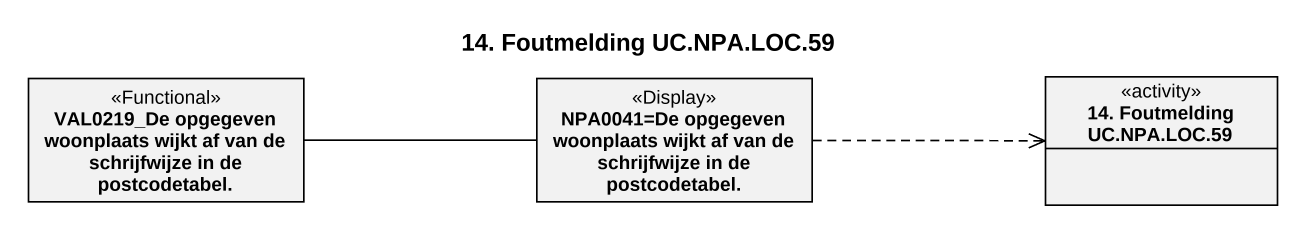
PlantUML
@startuml
title 14. Foutmelding UC.NPA.LOC.59
hide circle
hide empty members
class "VAL0219_De opgegeven woonplaats wijkt af van de schrijfwijze in de postcodetabel." as VAL0219_De_opgegeven <<Functional>>
class "NPA0041=De opgegeven woonplaats wijkt af van de schrijfwijze in de postcodetabel." as NPA0041_De_opgegeven <<Display>>
class "14. Foutmelding UC.NPA.LOC.59" as c14_Foutmelding_UC_NPA_LOC_59 <<activity>>
VAL0219_De_opgegeven -right- NPA0041_De_opgegeven
NPA0041_De_opgegeven .right.> c14_Foutmelding_UC_NPA_LOC_59
@enduml
